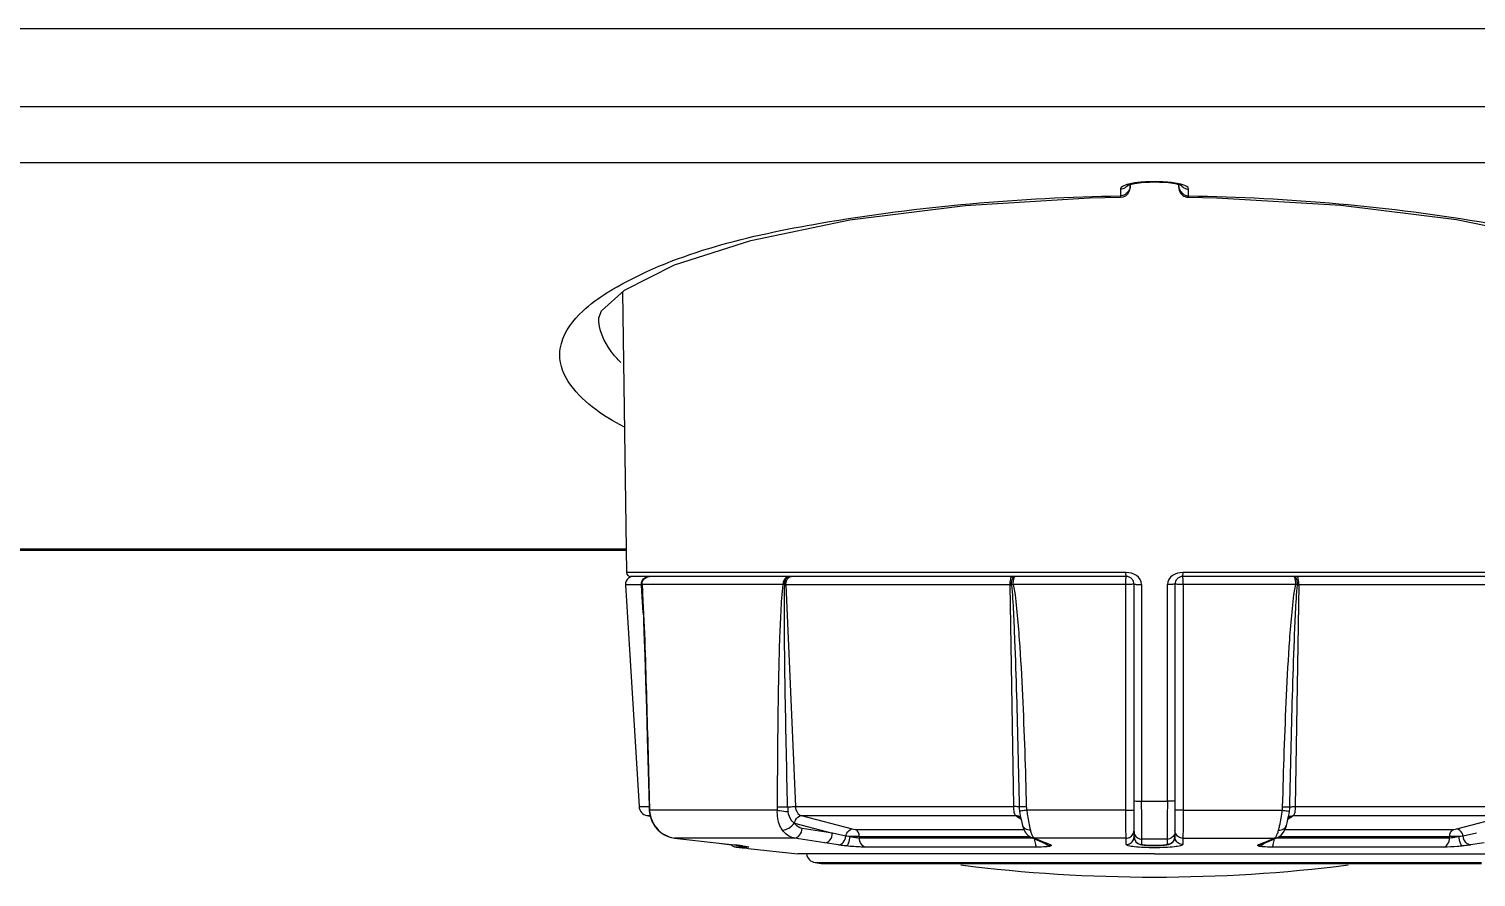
# Model space of a CAD drawing. Header units: millimetres. Extents: x 473 to 3963, y -1329 to 3488.
# Drawn here: x 2153.4 to 2227.6, y -136 to -92.5 of the extents above; entities that cross this region are included whole.
import ezdxf

# ---------------------------------------------------------------- set-up
doc = ezdxf.new("R2010")
doc.units = ezdxf.units.MM
doc.header["$LTSCALE"] = 392.37
doc.layers.get('0').update_dxf_attribs({"linetype": 'CONTINUOUS'})

msp = doc.modelspace()

# ---------------------------------------------------------------- linework, layer by layer
at = {"linetype": 'Continuous'}
for p, q in [((2534.648, -92.497), (1887.648, -92.497)), ((2534.648, -96.497), (1887.648, -96.497)), ((2457.276, -99.362), (1964.297, -99.362)), ((2209.398, -100.722), (2209.398, -101.067)), ((2209.898, -100.478), (2210.12, -100.426)), ((2209.898, -100.635), (2209.898, -100.435)), ((2209.898, -100.478), (2209.898, -100.522)), ((2209.898, -100.522), (2209.898, -100.584)), ((2209.898, -100.584), (2209.898, -100.621)), ((2209.898, -100.621), (2209.898, -100.635)), ((2210.12, -100.426), (2210.477, -100.381)), ((2210.477, -100.381), (2210.898, -100.365)), ((2211.398, -100.348), (2210.898, -100.348)), ((2210.898, -100.365), (2210.898, -100.348)), ((2211.398, -100.365), (2210.898, -100.365)), ((2211.398, -100.365), (2211.398, -100.348)), ((2212.398, -100.512), (2212.398, -100.479)), ((2212.398, -100.584), (2212.398, -100.512)), ((2212.398, -100.635), (2212.398, -100.584)), ((2212.398, -100.607), (2212.398, -100.635)), ((2212.45, -100.492), (2212.5, -100.512)), ((2212.898, -101.067), (2212.898, -100.722)), ((2209.406, -101.135), (2209.406, -101.135)), ((2212.89, -101.135), (2212.89, -101.135)), ((2183.853, -105.995), (2184.065, -120.4)), ((2138.249, -119.241), (2184.048, -119.241)), ((2138.25, -119.173), (2184.047, -119.173)), ((2184.002, -121.022), (2184.698, -132.407)), ((2184.828, -121.022), (2184.002, -121.022)), ((2209.691, -120.399), (2184.065, -120.4)), ((2184.437, -120.597), (2184.265, -120.597)), ((2184.401, -120.597), (2184.274, -120.597)), ((2184.434, -120.597), (2184.401, -120.597)), ((2185.215, -120.597), (2184.434, -120.597)), ((2185.126, -120.597), (2184.437, -120.597)), ((2184.849, -121.375), (2184.828, -121.022)), ((2192.103, -121.005), (2184.853, -121.005)), ((2185.215, -120.597), (2185.126, -120.597)), ((2185.241, -120.597), (2185.215, -120.597)), ((2185.241, -120.597), (2185.215, -120.597)), ((2192.384, -120.597), (2185.241, -120.597)), ((2192.384, -120.597), (2185.241, -120.597)), ((2203.742, -121.022), (2192.234, -121.022)), ((2192.234, -121.022), (2192.726, -132.407)), ((2192.395, -120.597), (2192.384, -120.597)), ((2192.399, -120.597), (2192.384, -120.597)), ((2192.512, -120.597), (2192.395, -120.597)), ((2192.512, -120.597), (2192.399, -120.597)), ((2193.168, -120.597), (2192.512, -120.597)), ((2193.168, -120.597), (2192.512, -120.597)), ((2193.298, -120.597), (2193.168, -120.597)), ((2193.298, -120.597), (2193.168, -120.597)), ((2203.851, -120.597), (2193.298, -120.597)), ((2203.851, -120.597), (2193.298, -120.597)), ((2203.923, -132.407), (2203.742, -121.022)), ((2203.987, -120.597), (2203.851, -120.597)), ((2203.987, -120.597), (2203.851, -120.597)), ((2209.677, -121.005), (2203.898, -121.005)), ((2204.005, -120.597), (2203.987, -120.597)), ((2204.005, -120.597), (2203.987, -120.597)), ((2209.698, -120.597), (2204.005, -120.597)), ((2209.698, -120.597), (2204.005, -120.597)), ((2209.676, -132.59), (2209.677, -121.005)), ((2210.098, -132.12), (2210.098, -120.997)), ((2210.098, -132.12), (2210.098, -120.997)), ((2210.488, -121.003), (2210.488, -132.126)), ((2211.808, -132.126), (2211.808, -121.003)), ((2212.198, -120.997), (2212.198, -132.12)), ((2212.198, -120.997), (2212.198, -132.12)), ((2212.198, -120.997), (2212.198, -132.12)), ((2218.291, -120.597), (2212.598, -120.597)), ((2218.291, -120.597), (2212.598, -120.597)), ((2238.232, -120.4), (2212.606, -120.399)), ((2218.398, -121.005), (2212.62, -121.005)), ((2212.62, -121.005), (2212.62, -132.59)), ((2218.31, -120.597), (2218.291, -120.597)), ((2218.31, -120.597), (2218.291, -120.597)), ((2218.445, -120.597), (2218.31, -120.597)), ((2218.445, -120.597), (2218.31, -120.597)), ((2218.554, -121.022), (2218.374, -132.407)), ((2228.998, -120.597), (2218.445, -120.597)), ((2228.998, -120.597), (2218.445, -120.597)), ((2230.063, -121.022), (2218.554, -121.022)), ((2184.913, -122.463), (2184.849, -121.375)), ((2210.098, -132.582), (2210.098, -132.12)), ((2210.098, -132.503), (2210.098, -132.12)), ((2210.488, -132.126), (2211.148, -132.126)), ((2211.148, -132.126), (2211.808, -132.126)), ((2212.198, -132.12), (2212.198, -132.582)), ((2212.198, -132.12), (2212.198, -132.503)), ((2184.698, -132.407), (2185.077, -132.407)), ((2185.077, -132.407), (2185.213, -132.407)), ((2185.106, -132.869), (2185.276, -132.9)), ((2185.106, -132.869), (2185.266, -132.869)), ((2185.232, -132.417), (2185.213, -132.419)), ((2185.213, -132.419), (2185.22, -132.567)), ((2185.213, -132.419), (2185.213, -132.419)), ((2185.22, -132.567), (2185.221, -132.591)), ((2185.221, -132.591), (2185.222, -132.612)), ((2185.241, -132.59), (2185.222, -132.612)), ((2185.222, -132.612), (2185.222, -132.612)), ((2191.799, -132.59), (2185.241, -132.59)), ((2185.275, -132.9), (2185.304, -132.987)), ((2192.726, -132.407), (2203.923, -132.407)), ((2193.018, -132.869), (2195.642, -133.556)), ((2193.018, -132.869), (2204.024, -132.869)), ((2204.175, -132.977), (2204.024, -132.869)), ((2204.222, -132.66), (2204.257, -132.863)), ((2204.257, -132.863), (2204.28, -132.969)), ((2204.257, -132.863), (2204.257, -132.866)), ((2209.676, -132.59), (2204.59, -132.59)), ((2210.098, -132.582), (2210.098, -132.503)), ((2210.098, -133.567), (2210.098, -132.582)), ((2212.198, -132.503), (2212.198, -132.582)), ((2212.198, -132.582), (2212.198, -133.567)), ((2212.62, -132.59), (2217.706, -132.59)), ((2218.039, -132.865), (2218.04, -132.862)), ((2218.04, -132.862), (2218.074, -132.66)), ((2218.273, -132.869), (2218.122, -132.977)), ((2218.273, -132.869), (2229.278, -132.869)), ((2218.374, -132.407), (2229.57, -132.407)), ((2226.655, -133.556), (2229.278, -132.869)), ((2185.441, -133.292), (2185.533, -133.448)), ((2185.529, -133.442), (2185.669, -133.607)), ((2185.669, -133.607), (2185.885, -133.785)), ((2185.669, -133.607), (2185.669, -133.607)), ((2185.669, -133.607), (2185.684, -133.619)), ((2185.669, -133.607), (2185.669, -133.607)), ((2185.689, -133.613), (2185.669, -133.607)), ((2192.685, -133.262), (2194.628, -133.771)), ((2194.628, -133.771), (2193.066, -133.526)), ((2195.782, -133.575), (2204.449, -133.575)), ((2204.197, -132.993), (2204.175, -132.977)), ((2204.266, -133.042), (2204.197, -132.993)), ((2204.237, -132.937), (2204.283, -132.981)), ((2204.237, -132.937), (2204.237, -132.937)), ((2204.304, -133.069), (2204.266, -133.042)), ((2204.28, -132.969), (2204.283, -132.981)), ((2204.283, -132.981), (2204.288, -133.001)), ((2204.289, -132.986), (2204.297, -132.998)), ((2204.382, -133.384), (2204.381, -133.383)), ((2210.098, -133.625), (2210.098, -133.567)), ((2210.098, -133.669), (2210.098, -133.605)), ((2210.098, -133.669), (2210.098, -133.625)), ((2212.198, -133.567), (2212.198, -133.625)), ((2212.198, -133.625), (2212.198, -133.669)), ((2212.198, -133.625), (2212.198, -133.669)), ((2217.848, -133.575), (2226.514, -133.575)), ((2217.915, -133.384), (2217.915, -133.383)), ((2218.047, -133.03), (2217.992, -133.069)), ((2218.1, -132.992), (2218.047, -133.03)), ((2218.06, -132.937), (2218.06, -132.937)), ((2218.122, -132.977), (2218.1, -132.992)), ((2186.52, -134.023), (2188.654, -134.268)), ((2186.52, -134.023), (2186.52, -134.023)), ((2186.524, -134.023), (2186.52, -134.023)), ((2186.524, -134.023), (2188.658, -134.268)), ((2192.673, -134.023), (2186.524, -134.023)), ((2188.654, -134.268), (2188.654, -134.268)), ((2188.658, -134.268), (2188.654, -134.268)), ((2188.658, -134.268), (2189.598, -134.376)), ((2189.594, -134.376), (2189.594, -134.376)), ((2189.598, -134.376), (2189.594, -134.376)), ((2194.235, -134.268), (2192.673, -134.023)), ((2194.926, -134.376), (2194.235, -134.268)), ((2195.313, -133.918), (2194.628, -133.771)), ((2196.008, -133.943), (2196.011, -134.021)), ((2196.008, -133.943), (2204.75, -133.943)), ((2204.815, -134.021), (2196.011, -134.021)), ((2204.815, -133.985), (2204.984, -134.058)), ((2204.815, -133.985), (2204.815, -133.985)), ((2204.999, -134.023), (2204.815, -133.985)), ((2204.899, -134.021), (2204.815, -134.021)), ((2204.984, -134.058), (2205.387, -134.231)), ((2204.999, -134.023), (2205.285, -134.146)), ((2209.696, -134.023), (2204.999, -134.023)), ((2205.285, -134.146), (2205.402, -134.196)), ((2205.387, -134.231), (2205.387, -134.231)), ((2205.571, -134.268), (2205.387, -134.231)), ((2205.402, -134.196), (2205.571, -134.268)), ((2205.561, -134.306), (2205.633, -134.337)), ((2205.633, -134.337), (2205.633, -134.337)), ((2205.821, -134.376), (2205.633, -134.337)), ((2209.695, -134.355), (2209.696, -134.023)), ((2210.098, -133.689), (2210.098, -133.669)), ((2210.098, -133.689), (2210.098, -133.669)), ((2210.098, -133.782), (2210.098, -133.689)), ((2210.098, -133.848), (2210.098, -133.782)), ((2210.098, -133.947), (2210.098, -133.782)), ((2210.098, -133.947), (2210.098, -133.848)), ((2210.098, -133.958), (2210.098, -133.947)), ((2210.498, -134.345), (2210.498, -134.087)), ((2210.506, -134.372), (2210.621, -134.388)), ((2211.798, -134.087), (2211.798, -134.345)), ((2211.879, -134.351), (2211.983, -134.308)), ((2212.198, -133.669), (2212.198, -133.689)), ((2212.198, -133.689), (2212.198, -133.782)), ((2212.198, -133.738), (2212.198, -133.782)), ((2212.198, -133.782), (2212.198, -133.848)), ((2212.198, -133.782), (2212.198, -133.94)), ((2212.198, -133.848), (2212.198, -133.947)), ((2212.198, -133.94), (2212.198, -133.947)), ((2212.198, -133.947), (2212.198, -133.958)), ((2212.198, -133.947), (2212.198, -133.958)), ((2212.601, -134.023), (2212.601, -134.355)), ((2212.601, -134.023), (2217.297, -134.023)), ((2216.476, -134.376), (2216.663, -134.337)), ((2216.663, -134.337), (2216.663, -134.337)), ((2216.725, -134.268), (2216.894, -134.196)), ((2216.725, -134.268), (2216.909, -134.231)), ((2216.74, -134.304), (2216.835, -134.263)), ((2216.835, -134.263), (2216.909, -134.231)), ((2216.894, -134.196), (2217.011, -134.146)), ((2216.909, -134.231), (2217.312, -134.058)), ((2216.909, -134.231), (2216.909, -134.231)), ((2217.011, -134.146), (2217.297, -134.023)), ((2217.297, -134.023), (2217.481, -133.985)), ((2217.312, -134.058), (2217.481, -133.985)), ((2217.481, -134.021), (2217.398, -134.021)), ((2217.481, -133.985), (2217.481, -133.985)), ((2226.285, -134.021), (2217.481, -134.021)), ((2217.548, -133.943), (2226.289, -133.943)), ((2226.285, -134.021), (2226.289, -133.943)), ((2227.668, -133.771), (2226.983, -133.918)), ((2228.061, -134.268), (2227.371, -134.376)), ((2189.691, -134.487), (2189.991, -134.52)), ((2189.844, -134.487), (2189.691, -134.487)), ((2190.002, -134.487), (2189.844, -134.487)), ((2189.925, -134.417), (2190.002, -134.427)), ((2189.991, -134.52), (2190.234, -134.547)), ((2190.002, -134.427), (2190.002, -134.427)), ((2190.016, -134.428), (2190.002, -134.427)), ((2190.243, -134.487), (2190.002, -134.487)), ((2190.003, -134.426), (2190.016, -134.428)), ((2190.092, -134.439), (2190.153, -134.448)), ((2190.153, -134.448), (2190.2, -134.456)), ((2190.177, -134.452), (2190.202, -134.456)), ((2190.234, -134.547), (2190.296, -134.554)), ((2190.239, -134.463), (2190.244, -134.464)), ((2190.303, -134.487), (2190.243, -134.487)), ((2190.296, -134.554), (2192.848, -134.837)), ((2193.126, -134.837), (2192.848, -134.837)), ((2193.168, -134.837), (2193.126, -134.837)), ((2193.298, -134.837), (2193.168, -134.837)), ((2211.148, -134.837), (2193.298, -134.837)), ((2205.133, -134.487), (2196.318, -134.487)), ((2211.148, -134.837), (2228.998, -134.837)), ((2225.978, -134.487), (2217.163, -134.487)), ((2193.737, -135.281), (2194.052, -135.32)), ((2193.737, -135.281), (2194.052, -135.281)), ((2194.052, -135.281), (2194.174, -135.281)), ((2194.052, -135.32), (2194.174, -135.327)), ((2194.052, -135.32), (2194.262, -135.32)), ((2194.174, -135.281), (2194.221, -135.281)), ((2194.221, -135.327), (2194.174, -135.327)), ((2194.174, -135.327), (2194.383, -135.327)), ((2194.221, -135.281), (2194.324, -135.281)), ((2194.383, -135.327), (2194.221, -135.327)), ((2194.262, -135.32), (2194.324, -135.32)), ((2194.324, -135.281), (2194.371, -135.281)), ((2194.324, -135.32), (2194.371, -135.32)), ((2194.371, -135.281), (2211.148, -135.281)), ((2194.371, -135.32), (2211.148, -135.32)), ((2211.148, -135.327), (2194.383, -135.327)), ((2194.383, -135.327), (2211.148, -135.327)), ((2211.148, -135.281), (2227.925, -135.281)), ((2211.148, -135.32), (2227.925, -135.32)), ((2227.914, -135.327), (2211.148, -135.327)), ((2211.148, -135.327), (2227.914, -135.327))]:
    msp.add_line(p, q, dxfattribs=at)
for points in [[(2209.775, -100.522), (2209.771, -100.524), (2209.868, -100.485), (2209.898, -100.478)], [(2211.398, -100.365), (2211.456, -100.365), (2211.872, -100.386)], [(2211.872, -100.386), (2212.215, -100.433), (2212.45, -100.492)], [(2182.631, -107.317), (2182.77, -106.971), (2183.951, -105.907), (2186.528, -104.608), (2190.441, -103.355), (2195.514, -102.302), (2201.43, -101.555), (2207.805, -101.172), (2209.406, -101.135)], [(2212.89, -101.135), (2214.327, -101.167), (2220.711, -101.541), (2226.645, -102.28), (2231.744, -103.327), (2235.689, -104.577), (2238.3, -105.877), (2239.515, -106.954), (2239.665, -107.314)], [(2184.861, -121.374), (2184.905, -122.268), (2184.953, -123.458), (2184.996, -124.674), (2185.038, -125.96), (2185.079, -127.347), (2185.122, -128.872), (2185.167, -130.579), (2185.213, -132.419)], [(2185.222, -132.612), (2185.251, -132.822), (2185.356, -133.147), (2185.529, -133.442)], [(2218.014, -132.977), (2218.015, -132.972), (2218.04, -132.862)], [(2185.358, -133.151), (2185.36, -133.156), (2185.441, -133.292)], [(2185.533, -133.448), (2185.535, -133.451), (2185.669, -133.607)], [(2185.684, -133.619), (2185.88, -133.783), (2186.247, -133.963), (2186.52, -134.023)], [(2192.662, -133.255), (2192.673, -133.259), (2192.685, -133.262)], [(2204.288, -133.001), (2204.342, -133.228), (2204.382, -133.384)], [(2204.381, -133.383), (2204.427, -133.529), (2204.517, -133.717), (2204.642, -133.872), (2204.815, -133.985)], [(2217.481, -133.985), (2217.645, -133.881), (2217.774, -133.726), (2217.866, -133.537), (2217.915, -133.383)], [(2217.915, -133.384), (2217.953, -133.233), (2218.014, -132.977)], [(2218.008, -132.976), (2218.001, -132.995), (2218.004, -132.99), (2218.013, -132.981)], [(2218.013, -132.981), (2218.045, -132.948), (2218.06, -132.937)], [(2185.885, -133.785), (2185.89, -133.79), (2186.068, -133.876)], [(2188.654, -134.268), (2188.925, -134.299), (2189.315, -134.344), (2189.594, -134.376)], [(2189.594, -134.376), (2189.685, -134.387), (2189.925, -134.417)], [(2205.387, -134.231), (2205.459, -134.262), (2205.561, -134.306)], [(2210.098, -133.947), (2210.122, -134.085), (2210.199, -134.215), (2210.303, -134.302), (2210.407, -134.348), (2210.506, -134.372)], [(2210.621, -134.388), (2210.767, -134.401), (2210.943, -134.409), (2211.138, -134.412), (2211.334, -134.41), (2211.513, -134.402), (2211.662, -134.39)], [(2211.662, -134.39), (2211.781, -134.374), (2211.879, -134.351)], [(2211.983, -134.308), (2212.088, -134.226), (2212.169, -134.099), (2212.198, -133.947)], [(2216.663, -134.337), (2216.733, -134.307), (2216.74, -134.304)], [(2190.002, -134.427), (2190.022, -134.43), (2190.092, -134.439)], [(2190.2, -134.456), (2190.232, -134.462), (2190.243, -134.464)]]:
    msp.add_lwpolyline(points, dxfattribs=at)
for centre, radius, start, end in [((2209.398, -100.635), 0.5, 270.89435, 334.878), ((2209.398, -100.635), 0.5, 334.878, 360), ((2210.899, -106.276), 5.928, 90.00307, 92.07684), ((2211.397, -105.985), 5.637, 87.5982, 89.98554), ((2212.898, -100.635), 0.5, 180, 210.81658), ((2212.898, -100.635), 0.5, 210.81658, 241.63346), ((2212.898, -100.635), 0.5, 241.63346, 257.90914), ((2212.898, -100.635), 0.5, 257.90914, 269.10599), ((2184.401, -120.997), 0.4, 127.4, 183.5), ((2184.265, -120.397), 0.2, 180.84, 270), ((2184.401, -120.997), 0.4, 108.7, 127.4), ((2184.401, -120.997), 0.4, 90, 108.7), ((2137.525, -124.102), 47.414, 3.35368, 3.72504), ((2185.241, -120.967), 0.369, 90.00686, 93.87546), ((2192.241, -116.716), 4.306, 269.1514, 269.90287), ((2192.399, -120.719), 0.122, 90.01612, 96.39708), ((2192.527, -120.833), 0.238, 120.00179, 121.77226), ((2203.738, -115.552), 5.47, 270.03952, 270.7491), ((2205.633, -130.664), 9.813, 100.17999, 100.70425), ((2209.698, -120.997), 0.4, 67.35309, 90), ((2209.698, -120.997), 0.4, 44.36625, 67.35309), ((2209.698, -120.997), 0.4, 21.96612, 44.3885), ((2209.698, -120.997), 0.4, 21.95433, 44.36625), ((2209.698, -120.997), 0.4, 0, 21.96612), ((2212.598, -120.997), 0.4, 158.03388, 180), ((2212.598, -120.997), 0.4, 135.6115, 158.03388), ((2212.598, -120.997), 0.4, 135.63375, 158.04566), ((2212.598, -120.997), 0.4, 112.64689, 135.63375), ((2212.598, -120.997), 0.4, 90, 112.64689), ((2216.636, -130.811), 9.963, 79.29931, 79.81568), ((2218.558, -115.554), 5.467, 269.25081, 269.96077), ((2185.198, -132.377), 0.5, 183.5, 259.5), ((2189.018, -132.323), 3.786, 181.4209, 182.74309), ((2190.343, -132.258), 5.114, 182.75698, 183.72334), ((2186.739, -132.517), 1.5, 182.798, 183.54335), ((2194.256, -132.362), 1.933, 181.75146, 188.86202), ((2204.027, -133.23), 0.36, 57.33749, 66.60441), ((2206.419, -132.378), 2.214, 181.10929, 187.30623), ((2215.872, -132.378), 2.22, 352.70095, 358.8839), ((2218.27, -133.23), 0.361, 113.39668, 122.8776), ((2186.754, -132.562), 1.496, 223.95525, 224.60577), ((2186.709, -132.607), 1.433, 224.60855, 236.94449), ((2204.026, -133.231), 0.362, 54.39037, 57.33951), ((2218.271, -133.231), 0.362, 122.87568, 125.60999), ((2186.69, -132.635), 1.398, 236.9827, 250.65842), ((2186.683, -132.651), 1.381, 250.71124, 263.38648), ((2189.746, -133.99), 0.5, 227.62712, 243.64749), ((2186.858, -158.264), 24.045, 82.75773, 83.45564), ((2196.173, -188.762), 54.82, 90.17281, 90.68264), ((2192.051, -165.783), 34.292, 66.55232, 66.77998), ((2192.366, -165.055), 33.499, 66.31889, 66.5509), ((2210.123, -133.958), 0.0247, 180.03471, 187.38852), ((2211.148, -382.757), 248.671, 89.99999, 90.14975), ((2211.148, -382.757), 248.671, 89.85025, 90.00001), ((2212.173, -133.958), 0.0247, 351.57873, 0.00438), ((2229.93, -165.053), 33.497, 113.4491, 113.68112), ((2230.246, -165.784), 34.293, 113.22002, 113.44767), ((2226.183, -180.736), 46.794, 89.27359, 89.87087), ((2189.746, -133.99), 0.5, 243.64749, 263.66101), ((2187.822, -150.648), 16.368, 82.34185, 82.74296), ((2190.358, -134.014), 0.476, 250.85065, 263.41818), ((2193.798, -134.785), 0.5, 186.13351, 263), ((2211.148, -56.023), 80, 262.8664, 270), ((2211.148, -56.023), 80, 270, 277.1336)]:
    msp.add_arc(centre, radius, start, end, dxfattribs=at)
for points, knots in [([(2209.414, -100.665), (2209.409, -100.674), (2209.4, -100.692), (2209.397, -100.712), (2209.398, -100.722)], [0, 0, 0, 0, 0.52186, 1, 1, 1, 1]), ([(2209.639, -100.652), (2209.602, -100.676), (2209.525, -100.714), (2209.439, -100.73), (2209.398, -100.73)], [0, 0, 0, 0, 0.514892, 1, 1, 1, 1]), ([(2209.895, -100.444), (2209.788, -100.468), (2209.62, -100.516), (2209.451, -100.606), (2209.414, -100.665)], [0, 0, 0, 0, 0.614881, 1, 1, 1, 1]), ([(2209.802, -100.501), (2209.779, -100.531), (2209.729, -100.586), (2209.67, -100.632), (2209.639, -100.652)], [0, 0, 0, 0, 0.499396, 1, 1, 1, 1]), ([(2209.898, -100.584), (2209.898, -100.662), (2209.833, -100.825), (2209.711, -100.942), (2209.639, -100.988)], [0, 0, 0, 0, 0.477215, 1, 1, 1, 1]), ([(2210.221, -100.388), (2210.164, -100.395), (2210.055, -100.411), (2209.946, -100.432), (2209.895, -100.444)], [0, 0, 0, 0, 0.519721, 1, 1, 1, 1]), ([(2210.684, -100.352), (2210.605, -100.355), (2210.45, -100.363), (2210.296, -100.379), (2210.221, -100.388)], [0, 0, 0, 0, 0.510795, 1, 1, 1, 1]), ([(2212.398, -100.584), (2212.398, -100.662), (2212.464, -100.825), (2212.585, -100.942), (2212.658, -100.988)], [0, 0, 0, 0, 0.477215, 1, 1, 1, 1]), ([(2212.898, -100.722), (2212.897, -100.601), (2212.639, -100.506), (2212.47, -100.459), (2212.399, -100.443)], [0, 0, 0, 0, 0.624982, 1, 1, 1, 1]), ([(2212.503, -100.503), (2212.525, -100.53), (2212.574, -100.582), (2212.63, -100.625), (2212.659, -100.644)], [0, 0, 0, 0, 0.498844, 1, 1, 1, 1]), ([(2212.659, -100.644), (2212.696, -100.667), (2212.772, -100.706), (2212.857, -100.722), (2212.898, -100.722)], [0, 0, 0, 0, 0.514993, 1, 1, 1, 1]), ([(2183.578, -105.725), (2186.747, -103.936), (2195.516, -101.893), (2204.244, -101.146), (2209.398, -101.067)], [0, 0, 0, 0, 0.413846, 1, 1, 1, 1]), ([(2209.639, -100.988), (2209.602, -101.012), (2209.525, -101.051), (2209.439, -101.067), (2209.398, -101.067)], [0, 0, 0, 0, 0.514893, 1, 1, 1, 1]), ([(2209.398, -101.067), (2209.399, -101.076), (2209.4, -101.093), (2209.401, -101.11), (2209.402, -101.117)], [0, 0, 0, 0, 0.576622, 1, 1, 1, 1]), ([(2209.402, -101.117), (2209.402, -101.121), (2209.404, -101.126), (2209.404, -101.135), (2209.406, -101.135)], [0, 0, 0, 0, 0.73302, 1, 1, 1, 1]), ([(2212.658, -100.988), (2212.695, -101.012), (2212.771, -101.051), (2212.857, -101.067), (2212.898, -101.067)], [0, 0, 0, 0, 0.514893, 1, 1, 1, 1]), ([(2212.89, -101.133), (2212.896, -101.134), (2212.892, -101.096), (2212.897, -101.083), (2212.898, -101.067)], [0, 0, 0, 0, 0.24566, 1, 1, 1, 1]), ([(2212.898, -101.067), (2218.051, -101.146), (2226.779, -101.893), (2235.547, -103.935), (2238.717, -105.724)], [0, 0, 0, 0, 0.586131, 1, 1, 1, 1]), ([(2181.813, -106.977), (2182.195, -106.62), (2182.784, -106.192), (2183.404, -105.823), (2183.578, -105.725)], [0, 0, 0, 0, 0.724175, 1, 1, 1, 1]), ([(2180.631, -109.192), (2180.635, -109.004), (2180.763, -108.152), (2181.329, -107.429), (2181.813, -106.977)], [0, 0, 0, 0, 0.221529, 1, 1, 1, 1]), ([(2183.768, -109.622), (2183.587, -109.444), (2183.001, -108.799), (2182.621, -107.917), (2182.631, -107.295)], [0, 0, 0, 0, 0.290137, 1, 1, 1, 1]), ([(2183.912, -112.919), (2183.415, -112.655), (2182, -111.831), (2180.613, -110.32), (2180.631, -109.192)], [0, 0, 0, 0, 0.332927, 1, 1, 1, 1]), ([(2184.828, -121.022), (2184.822, -120.917), (2184.895, -120.693), (2185.112, -120.597), (2185.215, -120.597)], [0, 0, 0, 0, 0.505606, 1, 1, 1, 1]), ([(2184.839, -121.021), (2184.838, -121.022), (2184.834, -121.022), (2184.83, -121.022), (2184.828, -121.022)], [0, 0, 0, 0, 0.35557, 1, 1, 1, 1]), ([(2184.839, -121.021), (2184.834, -120.941), (2184.875, -120.774), (2185.006, -120.662), (2185.079, -120.63)], [0, 0, 0, 0, 0.500361, 1, 1, 1, 1]), ([(2184.853, -121.005), (2184.85, -121.007), (2184.844, -121.012), (2184.84, -121.018), (2184.839, -121.021)], [0, 0, 0, 0, 0.569475, 1, 1, 1, 1]), ([(2184.853, -121.005), (2184.852, -120.906), (2184.923, -120.701), (2185.119, -120.605), (2185.216, -120.598)], [0, 0, 0, 0, 0.505498, 1, 1, 1, 1]), ([(2191.809, -132.417), (2191.81, -131.464), (2191.817, -129.559), (2191.851, -126.702), (2191.9, -124.322), (2191.983, -122.423), (2192.035, -121.474), (2192.103, -121.005)], [0, 0, 0, 0, 0.250317, 0.500565, 0.750668, 0.87558, 1, 1, 1, 1]), ([(2192.103, -121.005), (2192.102, -120.905), (2192.137, -120.72), (2192.306, -120.597), (2192.384, -120.597)], [0, 0, 0, 0, 0.561452, 1, 1, 1, 1]), ([(2192.323, -132.421), (2192.279, -130.52), (2192.218, -127.67), (2192.168, -124.344), (2192.159, -122.445), (2192.158, -121.495), (2192.177, -121.021)], [0, 0, 0, 0, 0.500201, 0.750225, 0.875186, 1, 1, 1, 1]), ([(2192.177, -121.021), (2192.176, -120.97), (2192.183, -120.816), (2192.275, -120.61), (2192.386, -120.598)], [0, 0, 0, 0, 0.31761, 1, 1, 1, 1]), ([(2192.234, -121.022), (2192.232, -120.981), (2192.24, -120.838), (2192.312, -120.685), (2192.401, -120.63)], [0, 0, 0, 0, 0.279091, 1, 1, 1, 1]), ([(2203.742, -121.022), (2203.741, -120.922), (2203.749, -120.801), (2203.802, -120.597), (2203.851, -120.597)], [0, 0, 0, 0, 0.668235, 1, 1, 1, 1]), ([(2203.81, -121.021), (2203.809, -120.981), (2203.815, -120.847), (2203.848, -120.697), (2203.916, -120.63)], [0, 0, 0, 0, 0.296085, 1, 1, 1, 1]), ([(2203.81, -121.021), (2203.86, -121.494), (2203.909, -122.444), (2203.995, -124.344), (2204.07, -126.719), (2204.145, -129.57), (2204.186, -131.471), (2204.205, -132.421)], [0, 0, 0, 0, 0.125026, 0.250039, 0.500041, 0.750026, 1, 1, 1, 1]), ([(2203.898, -121.005), (2203.898, -120.93), (2203.908, -120.803), (2203.935, -120.673), (2203.964, -120.629)], [0, 0, 0, 0, 0.589063, 1, 1, 1, 1]), ([(2203.898, -121.005), (2204.001, -121.47), (2204.096, -122.422), (2204.253, -124.32), (2204.378, -126.701), (2204.492, -129.558), (2204.548, -131.464), (2204.572, -132.417)], [0, 0, 0, 0, 0.124933, 0.249945, 0.499968, 0.749987, 1, 1, 1, 1]), ([(2203.964, -120.629), (2203.968, -120.622), (2203.976, -120.611), (2203.988, -120.602), (2203.993, -120.6)], [0, 0, 0, 0, 0.560746, 1, 1, 1, 1]), ([(2203.993, -120.6), (2203.995, -120.599), (2203.999, -120.598), (2204.003, -120.597), (2204.005, -120.597)], [0, 0, 0, 0, 0.510508, 1, 1, 1, 1]), ([(2209.677, -121.005), (2209.676, -120.953), (2209.679, -120.86), (2209.678, -120.724), (2209.694, -120.66), (2209.687, -120.597), (2209.698, -120.597)], [0, 0, 0, 0, 0.379851, 0.703535, 0.921052, 1, 1, 1, 1]), ([(2210.098, -120.997), (2210.098, -121.008), (2210.031, -120.989), (2209.967, -121.01), (2209.825, -121.002), (2209.73, -121.005), (2209.677, -121.005)], [0, 0, 0, 0, 0.07752, 0.296585, 0.621628, 1, 1, 1, 1]), ([(2209.698, -120.597), (2209.693, -120.597), (2209.696, -120.567), (2209.685, -120.514), (2209.681, -120.444), (2209.687, -120.397)], [0, 0, 0, 0, 0.078587, 0.295256, 1, 1, 1, 1]), ([(2210.488, -121.003), (2210.488, -120.825), (2210.249, -120.467), (2209.873, -120.399), (2209.691, -120.399)], [0, 0, 0, 0, 0.494991, 1, 1, 1, 1]), ([(2210.098, -120.997), (2210.098, -121.007), (2210.159, -120.989), (2210.218, -121.008), (2210.349, -121), (2210.438, -121.003), (2210.488, -121.003)], [0, 0, 0, 0, 0.07584, 0.291615, 0.615601, 1, 1, 1, 1]), ([(2212.606, -120.399), (2212.424, -120.399), (2212.048, -120.467), (2211.808, -120.825), (2211.808, -121.003)], [0, 0, 0, 0, 0.504826, 1, 1, 1, 1]), ([(2212.198, -120.997), (2212.198, -121.007), (2212.137, -120.989), (2212.078, -121.008), (2211.947, -121), (2211.858, -121.003), (2211.808, -121.003)], [0, 0, 0, 0, 0.07584, 0.291615, 0.615601, 1, 1, 1, 1]), ([(2212.62, -121.005), (2212.567, -121.005), (2212.471, -121.002), (2212.33, -121.01), (2212.265, -120.989), (2212.198, -121.008), (2212.198, -120.997)], [0, 0, 0, 0, 0.378372, 0.703415, 0.92248, 1, 1, 1, 1]), ([(2212.598, -120.597), (2212.603, -120.597), (2212.601, -120.567), (2212.611, -120.514), (2212.616, -120.444), (2212.609, -120.397)], [0, 0, 0, 0, 0.078592, 0.295264, 1, 1, 1, 1]), ([(2212.62, -121.005), (2212.62, -120.953), (2212.618, -120.86), (2212.619, -120.724), (2212.603, -120.66), (2212.609, -120.597), (2212.598, -120.597)], [0, 0, 0, 0, 0.379851, 0.703535, 0.921052, 1, 1, 1, 1]), ([(2217.724, -132.417), (2217.749, -131.464), (2217.805, -129.558), (2217.919, -126.701), (2218.043, -124.32), (2218.201, -122.422), (2218.296, -121.47), (2218.398, -121.005)], [0, 0, 0, 0, 0.250013, 0.500032, 0.750055, 0.875067, 1, 1, 1, 1]), ([(2218.091, -132.421), (2218.111, -131.471), (2218.152, -129.57), (2218.226, -126.719), (2218.302, -124.344), (2218.387, -122.444), (2218.437, -121.494), (2218.486, -121.021)], [0, 0, 0, 0, 0.249974, 0.499959, 0.749961, 0.874974, 1, 1, 1, 1]), ([(2218.303, -120.6), (2218.301, -120.599), (2218.297, -120.598), (2218.293, -120.597), (2218.291, -120.597)], [0, 0, 0, 0, 0.510508, 1, 1, 1, 1]), ([(2218.333, -120.629), (2218.329, -120.622), (2218.32, -120.611), (2218.309, -120.602), (2218.303, -120.6)], [0, 0, 0, 0, 0.560746, 1, 1, 1, 1]), ([(2218.398, -121.005), (2218.398, -120.93), (2218.389, -120.803), (2218.361, -120.673), (2218.333, -120.629)], [0, 0, 0, 0, 0.589063, 1, 1, 1, 1]), ([(2218.486, -121.021), (2218.487, -120.981), (2218.481, -120.847), (2218.449, -120.697), (2218.38, -120.63)], [0, 0, 0, 0, 0.296083, 1, 1, 1, 1]), ([(2218.554, -121.022), (2218.556, -120.922), (2218.547, -120.801), (2218.495, -120.597), (2218.445, -120.597)], [0, 0, 0, 0, 0.668235, 1, 1, 1, 1]), ([(2184.884, -121.485), (2184.984, -123.304), (2185.086, -126.948), (2185.188, -130.593), (2185.232, -132.417)], [0, 0, 0, 0, 0.499499, 1, 1, 1, 1]), ([(2210.098, -132.12), (2210.098, -132.13), (2210.159, -132.112), (2210.218, -132.131), (2210.349, -132.123), (2210.438, -132.126), (2210.488, -132.126)], [0, 0, 0, 0, 0.075837, 0.291606, 0.61559, 1, 1, 1, 1]), ([(2210.498, -134.087), (2210.487, -133.875), (2210.497, -133.221), (2210.489, -132.568), (2210.488, -132.126)], [0, 0, 0, 0, 0.324976, 1, 1, 1, 1]), ([(2211.808, -132.126), (2211.808, -132.568), (2211.8, -133.221), (2211.809, -133.875), (2211.798, -134.087)], [0, 0, 0, 0, 0.675024, 1, 1, 1, 1]), ([(2212.198, -132.12), (2212.198, -132.13), (2212.137, -132.112), (2212.078, -132.131), (2211.947, -132.123), (2211.858, -132.126), (2211.808, -132.126)], [0, 0, 0, 0, 0.075861, 0.291637, 0.615611, 1, 1, 1, 1]), ([(2192.057, -133.613), (2192.007, -133.545), (2191.828, -133.234), (2191.781, -132.861), (2191.799, -132.59)], [0, 0, 0, 0, 0.237189, 1, 1, 1, 1]), ([(2191.799, -132.59), (2191.837, -132.599), (2192.018, -132.634), (2192.202, -132.653), (2192.346, -132.66)], [0, 0, 0, 0, 0.216373, 1, 1, 1, 1]), ([(2191.809, -132.417), (2191.845, -132.418), (2192.017, -132.421), (2192.188, -132.422), (2192.323, -132.421)], [0, 0, 0, 0, 0.213536, 1, 1, 1, 1]), ([(2192.323, -132.421), (2192.359, -132.419), (2192.493, -132.412), (2192.627, -132.408), (2192.726, -132.407)], [0, 0, 0, 0, 0.264401, 1, 1, 1, 1]), ([(2192.662, -133.255), (2192.62, -133.224), (2192.455, -133.063), (2192.372, -132.833), (2192.346, -132.66)], [0, 0, 0, 0, 0.23013, 1, 1, 1, 1]), ([(2192.685, -133.262), (2192.691, -133.21), (2192.734, -133.041), (2192.891, -132.869), (2193.018, -132.869)], [0, 0, 0, 0, 0.290625, 1, 1, 1, 1]), ([(2192.726, -132.407), (2192.729, -132.462), (2192.755, -132.645), (2192.889, -132.835), (2193.018, -132.869)], [0, 0, 0, 0, 0.289182, 1, 1, 1, 1]), ([(2204.024, -132.869), (2203.977, -132.834), (2203.942, -132.658), (2203.924, -132.508), (2203.923, -132.407)], [0, 0, 0, 0, 0.366514, 1, 1, 1, 1]), ([(2204.205, -132.421), (2204.193, -132.418), (2204.099, -132.408), (2204.005, -132.408), (2203.923, -132.407)], [0, 0, 0, 0, 0.130428, 1, 1, 1, 1]), ([(2204.572, -132.417), (2204.529, -132.418), (2204.407, -132.419), (2204.284, -132.424), (2204.205, -132.421)], [0, 0, 0, 0, 0.351005, 1, 1, 1, 1]), ([(2204.59, -132.59), (2204.545, -132.598), (2204.423, -132.621), (2204.297, -132.635), (2204.222, -132.66)], [0, 0, 0, 0, 0.366374, 1, 1, 1, 1]), ([(2204.59, -132.59), (2204.601, -132.684), (2204.65, -133.028), (2204.718, -133.369), (2204.781, -133.613)], [0, 0, 0, 0, 0.273908, 1, 1, 1, 1]), ([(2209.676, -132.59), (2209.73, -132.59), (2209.825, -132.587), (2209.966, -132.595), (2210.031, -132.574), (2210.098, -132.593), (2210.098, -132.582)], [0, 0, 0, 0, 0.378289, 0.703421, 0.922482, 1, 1, 1, 1]), ([(2209.696, -134.023), (2209.689, -133.973), (2209.688, -133.816), (2209.675, -133.339), (2209.676, -132.911), (2209.676, -132.59)], [0, 0, 0, 0, 0.105444, 0.328116, 1, 1, 1, 1]), ([(2212.62, -132.59), (2212.567, -132.59), (2212.471, -132.587), (2212.33, -132.595), (2212.265, -132.574), (2212.198, -132.593), (2212.198, -132.582)], [0, 0, 0, 0, 0.378274, 0.703397, 0.922464, 1, 1, 1, 1]), ([(2212.62, -132.59), (2212.62, -132.911), (2212.621, -133.339), (2212.608, -133.816), (2212.608, -133.973), (2212.601, -134.023)], [0, 0, 0, 0, 0.671884, 0.894556, 1, 1, 1, 1]), ([(2217.516, -133.613), (2217.534, -133.54), (2217.613, -133.202), (2217.676, -132.86), (2217.706, -132.59)], [0, 0, 0, 0, 0.21631, 1, 1, 1, 1]), ([(2217.706, -132.59), (2217.751, -132.598), (2217.874, -132.621), (2217.999, -132.635), (2218.074, -132.66)], [0, 0, 0, 0, 0.366374, 1, 1, 1, 1]), ([(2217.724, -132.417), (2217.767, -132.418), (2217.89, -132.419), (2218.012, -132.424), (2218.091, -132.421)], [0, 0, 0, 0, 0.350968, 1, 1, 1, 1]), ([(2218.091, -132.421), (2218.103, -132.418), (2218.198, -132.408), (2218.292, -132.408), (2218.374, -132.407)], [0, 0, 0, 0, 0.130411, 1, 1, 1, 1]), ([(2218.374, -132.407), (2218.372, -132.508), (2218.355, -132.658), (2218.319, -132.834), (2218.273, -132.869)], [0, 0, 0, 0, 0.63348, 1, 1, 1, 1]), ([(2192.057, -133.613), (2192.17, -133.614), (2192.405, -133.519), (2192.59, -133.359), (2192.662, -133.255)], [0, 0, 0, 0, 0.472891, 1, 1, 1, 1]), ([(2192.673, -134.023), (2192.614, -134.014), (2192.371, -133.946), (2192.169, -133.768), (2192.057, -133.613)], [0, 0, 0, 0, 0.234799, 1, 1, 1, 1]), ([(2193.066, -133.526), (2193.028, -133.52), (2192.868, -133.475), (2192.736, -133.357), (2192.662, -133.255)], [0, 0, 0, 0, 0.234395, 1, 1, 1, 1]), ([(2192.673, -134.023), (2192.772, -134.023), (2192.988, -133.877), (2193.056, -133.651), (2193.066, -133.526)], [0, 0, 0, 0, 0.443634, 1, 1, 1, 1]), ([(2195.313, -133.918), (2195.322, -133.87), (2195.37, -133.711), (2195.522, -133.557), (2195.642, -133.556)], [0, 0, 0, 0, 0.291335, 1, 1, 1, 1]), ([(2196.008, -133.943), (2196.006, -133.899), (2195.986, -133.755), (2195.884, -133.602), (2195.782, -133.575)], [0, 0, 0, 0, 0.291798, 1, 1, 1, 1]), ([(2204.781, -133.613), (2204.691, -133.614), (2204.523, -133.587), (2204.4, -133.454), (2204.382, -133.384)], [0, 0, 0, 0, 0.553434, 1, 1, 1, 1]), ([(2217.516, -133.613), (2217.605, -133.614), (2217.773, -133.587), (2217.896, -133.454), (2217.915, -133.384)], [0, 0, 0, 0, 0.553428, 1, 1, 1, 1]), ([(2226.289, -133.943), (2226.291, -133.899), (2226.311, -133.755), (2226.413, -133.602), (2226.514, -133.575)], [0, 0, 0, 0, 0.291799, 1, 1, 1, 1]), ([(2226.983, -133.918), (2226.974, -133.87), (2226.926, -133.711), (2226.775, -133.557), (2226.655, -133.556)], [0, 0, 0, 0, 0.291333, 1, 1, 1, 1]), ([(2194.235, -134.268), (2194.335, -134.269), (2194.55, -134.122), (2194.619, -133.896), (2194.628, -133.771)], [0, 0, 0, 0, 0.443622, 1, 1, 1, 1]), ([(2194.926, -134.376), (2195.02, -134.377), (2195.224, -134.245), (2195.297, -134.035), (2195.313, -133.918)], [0, 0, 0, 0, 0.443341, 1, 1, 1, 1]), ([(2195.338, -134.428), (2195.3, -134.424), (2195.162, -134.409), (2195.025, -134.392), (2194.926, -134.376)], [0, 0, 0, 0, 0.274731, 1, 1, 1, 1]), ([(2195.52, -133.946), (2195.466, -133.94), (2195.397, -133.932), (2195.328, -133.921), (2195.313, -133.918)], [0, 0, 0, 0, 0.778783, 1, 1, 1, 1]), ([(2195.338, -134.428), (2195.399, -134.418), (2195.476, -134.212), (2195.508, -134.059), (2195.52, -133.946)], [0, 0, 0, 0, 0.351294, 1, 1, 1, 1]), ([(2196.011, -134.021), (2195.975, -134.021), (2195.809, -134.011), (2195.645, -133.979), (2195.52, -133.946)], [0, 0, 0, 0, 0.217327, 1, 1, 1, 1]), ([(2196.318, -134.487), (2196.232, -134.473), (2196.063, -134.329), (2196.016, -134.13), (2196.011, -134.021)], [0, 0, 0, 0, 0.443232, 1, 1, 1, 1]), ([(2205.133, -134.487), (2205.085, -134.467), (2205.033, -134.299), (2205.015, -134.166), (2205.011, -134.071)], [0, 0, 0, 0, 0.355114, 1, 1, 1, 1]), ([(2205.821, -134.376), (2205.834, -134.382), (2205.87, -134.401), (2205.838, -134.423), (2205.826, -134.428)], [0, 0, 0, 0, 0.532569, 1, 1, 1, 1]), ([(2209.695, -134.355), (2209.773, -134.356), (2209.932, -134.31), (2210.038, -134.182), (2210.067, -134.11)], [0, 0, 0, 0, 0.500867, 1, 1, 1, 1]), ([(2211.148, -134.521), (2210.962, -134.521), (2210.618, -134.513), (2210.173, -134.483), (2209.875, -134.438), (2209.739, -134.399), (2209.695, -134.369), (2209.695, -134.355)], [0, 0, 0, 0, 0.376779, 0.696524, 0.912147, 0.971598, 1, 1, 1, 1]), ([(2209.696, -134.023), (2209.773, -134.023), (2209.932, -133.977), (2210.038, -133.849), (2210.067, -133.778)], [0, 0, 0, 0, 0.500868, 1, 1, 1, 1]), ([(2210.098, -133.947), (2210.098, -134.049), (2210.184, -134.261), (2210.396, -134.345), (2210.498, -134.345)], [0, 0, 0, 0, 0.499121, 1, 1, 1, 1]), ([(2211.798, -134.345), (2211.798, -134.364), (2211.704, -134.375), (2211.595, -134.397), (2211.382, -134.407), (2211.148, -134.412), (2210.915, -134.407), (2210.702, -134.397), (2210.592, -134.375), (2210.498, -134.364), (2210.498, -134.345)], [0, 0, 0, 0, 0.04192, 0.149912, 0.310538, 0.5, 0.689461, 0.850087, 0.958079, 1, 1, 1, 1]), ([(2212.601, -134.355), (2212.601, -134.369), (2212.557, -134.399), (2212.422, -134.438), (2212.123, -134.483), (2211.679, -134.513), (2211.334, -134.521), (2211.148, -134.521)], [0, 0, 0, 0, 0.028402, 0.087859, 0.303476, 0.623217, 1, 1, 1, 1]), ([(2212.198, -133.947), (2212.198, -134.049), (2212.112, -134.261), (2211.9, -134.345), (2211.798, -134.345)], [0, 0, 0, 0, 0.499121, 1, 1, 1, 1]), ([(2212.601, -134.023), (2212.523, -134.023), (2212.364, -133.977), (2212.259, -133.849), (2212.229, -133.778)], [0, 0, 0, 0, 0.500868, 1, 1, 1, 1]), ([(2212.601, -134.355), (2212.523, -134.356), (2212.364, -134.31), (2212.259, -134.182), (2212.229, -134.11)], [0, 0, 0, 0, 0.500867, 1, 1, 1, 1]), ([(2216.47, -134.428), (2216.459, -134.423), (2216.426, -134.401), (2216.463, -134.382), (2216.476, -134.376)], [0, 0, 0, 0, 0.467469, 1, 1, 1, 1]), ([(2217.163, -134.487), (2217.212, -134.467), (2217.263, -134.299), (2217.281, -134.166), (2217.286, -134.071)], [0, 0, 0, 0, 0.355114, 1, 1, 1, 1]), ([(2225.978, -134.487), (2226.064, -134.473), (2226.234, -134.329), (2226.28, -134.13), (2226.285, -134.021)], [0, 0, 0, 0, 0.443232, 1, 1, 1, 1]), ([(2226.776, -133.946), (2226.734, -133.957), (2226.573, -133.995), (2226.407, -134.021), (2226.285, -134.021)], [0, 0, 0, 0, 0.2647, 1, 1, 1, 1]), ([(2226.958, -134.428), (2226.898, -134.418), (2226.82, -134.212), (2226.788, -134.059), (2226.776, -133.946)], [0, 0, 0, 0, 0.3513, 1, 1, 1, 1]), ([(2226.983, -133.918), (2226.968, -133.921), (2226.899, -133.932), (2226.83, -133.94), (2226.777, -133.946)], [0, 0, 0, 0, 0.221368, 1, 1, 1, 1]), ([(2227.371, -134.376), (2227.34, -134.381), (2227.203, -134.401), (2227.066, -134.417), (2226.958, -134.428)], [0, 0, 0, 0, 0.221333, 1, 1, 1, 1]), ([(2227.371, -134.376), (2227.277, -134.377), (2227.072, -134.245), (2226.999, -134.035), (2226.983, -133.918)], [0, 0, 0, 0, 0.443366, 1, 1, 1, 1]), ([(2190.183, -134.452), (2190.212, -134.457), (2190.261, -134.468), (2190.303, -134.469), (2190.342, -134.488), (2190.312, -134.487), (2190.303, -134.487)], [0, 0, 0, 0, 0.487098, 0.77167, 0.845574, 1, 1, 1, 1]), ([(2196.318, -134.487), (2196.247, -134.487), (2195.92, -134.479), (2195.593, -134.454), (2195.338, -134.428)], [0, 0, 0, 0, 0.216949, 1, 1, 1, 1]), ([(2205.826, -134.428), (2205.749, -134.461), (2205.511, -134.475), (2205.282, -134.487), (2205.133, -134.487)], [0, 0, 0, 0, 0.360115, 1, 1, 1, 1]), ([(2217.163, -134.487), (2217.014, -134.487), (2216.785, -134.475), (2216.547, -134.461), (2216.47, -134.428)], [0, 0, 0, 0, 0.639891, 1, 1, 1, 1]), ([(2226.958, -134.428), (2226.872, -134.437), (2226.546, -134.467), (2226.219, -134.487), (2225.978, -134.487)], [0, 0, 0, 0, 0.265162, 1, 1, 1, 1])]:
    msp.add_open_spline(points, degree=3, knots=knots, dxfattribs=at)
for points in [[(2212.399, -100.443), (2212.148, -100.388), (2211.89, -100.364), (2211.633, -100.353)], [(2184.853, -121.005), (2184.865, -121.165), (2184.875, -121.325), (2184.884, -121.485)], [(2185.079, -120.63), (2185.129, -120.609), (2185.184, -120.597), (2185.238, -120.597)], [(2192.177, -121.021), (2192.153, -121.016), (2192.128, -121.011), (2192.103, -121.005)], [(2192.408, -120.626), (2192.439, -120.608), (2192.476, -120.597), (2192.512, -120.597)], [(2203.916, -120.63), (2203.935, -120.612), (2203.961, -120.597), (2203.987, -120.597)], [(2218.38, -120.63), (2218.361, -120.612), (2218.336, -120.597), (2218.31, -120.597)], [(2185.242, -132.61), (2185.264, -132.97), (2185.427, -133.341), (2185.677, -133.601)], [(2191.799, -132.59), (2191.805, -132.532), (2191.808, -132.475), (2191.809, -132.417)], [(2204.17, -132.899), (2204.124, -132.879), (2204.073, -132.869), (2204.024, -132.869)], [(2204.572, -132.417), (2204.574, -132.475), (2204.581, -132.533), (2204.59, -132.59)], [(2217.706, -132.59), (2217.716, -132.533), (2217.723, -132.475), (2217.724, -132.417)], [(2218.127, -132.899), (2218.172, -132.879), (2218.223, -132.869), (2218.273, -132.869)], [(2195.642, -133.556), (2195.687, -133.568), (2195.735, -133.575), (2195.782, -133.575)], [(2204.781, -133.613), (2204.798, -133.681), (2204.819, -133.748), (2204.845, -133.813)], [(2210.067, -133.778), (2210.088, -133.73), (2210.098, -133.677), (2210.098, -133.625)], [(2212.229, -133.778), (2212.209, -133.73), (2212.198, -133.677), (2212.198, -133.625)], [(2217.451, -133.813), (2217.478, -133.748), (2217.498, -133.681), (2217.516, -133.613)], [(2226.514, -133.575), (2226.561, -133.575), (2226.609, -133.568), (2226.655, -133.556)], [(2204.845, -133.813), (2204.865, -133.861), (2204.888, -133.909), (2204.919, -133.952)], [(2204.919, -133.952), (2204.941, -133.98), (2204.967, -134.008), (2204.999, -134.023)], [(2205.65, -134.385), (2205.594, -134.36), (2205.543, -134.323), (2205.5, -134.28)], [(2205.826, -134.428), (2205.766, -134.425), (2205.705, -134.41), (2205.65, -134.385)], [(2210.067, -134.11), (2210.088, -134.062), (2210.098, -134.01), (2210.098, -133.958)], [(2210.098, -133.689), (2210.098, -133.741), (2210.109, -133.794), (2210.129, -133.841)], [(2210.129, -133.841), (2210.185, -133.978), (2210.35, -134.087), (2210.498, -134.087)], [(2212.168, -133.841), (2212.111, -133.978), (2211.946, -134.087), (2211.798, -134.087)], [(2212.198, -133.689), (2212.198, -133.741), (2212.188, -133.794), (2212.168, -133.841)], [(2212.229, -134.11), (2212.209, -134.062), (2212.198, -134.01), (2212.198, -133.958)], [(2216.47, -134.428), (2216.53, -134.425), (2216.591, -134.41), (2216.646, -134.385)], [(2216.646, -134.385), (2216.702, -134.36), (2216.754, -134.323), (2216.796, -134.28)], [(2217.297, -134.023), (2217.335, -134.006), (2217.363, -133.972), (2217.386, -133.938)], [(2217.386, -133.938), (2217.413, -133.899), (2217.433, -133.856), (2217.451, -133.813)], [(2190.016, -134.428), (2190.072, -134.436), (2190.128, -134.444), (2190.183, -134.452)]]:
    msp.add_open_spline(points, degree=3, dxfattribs=at)

doc.saveas('drawing.dxf')
